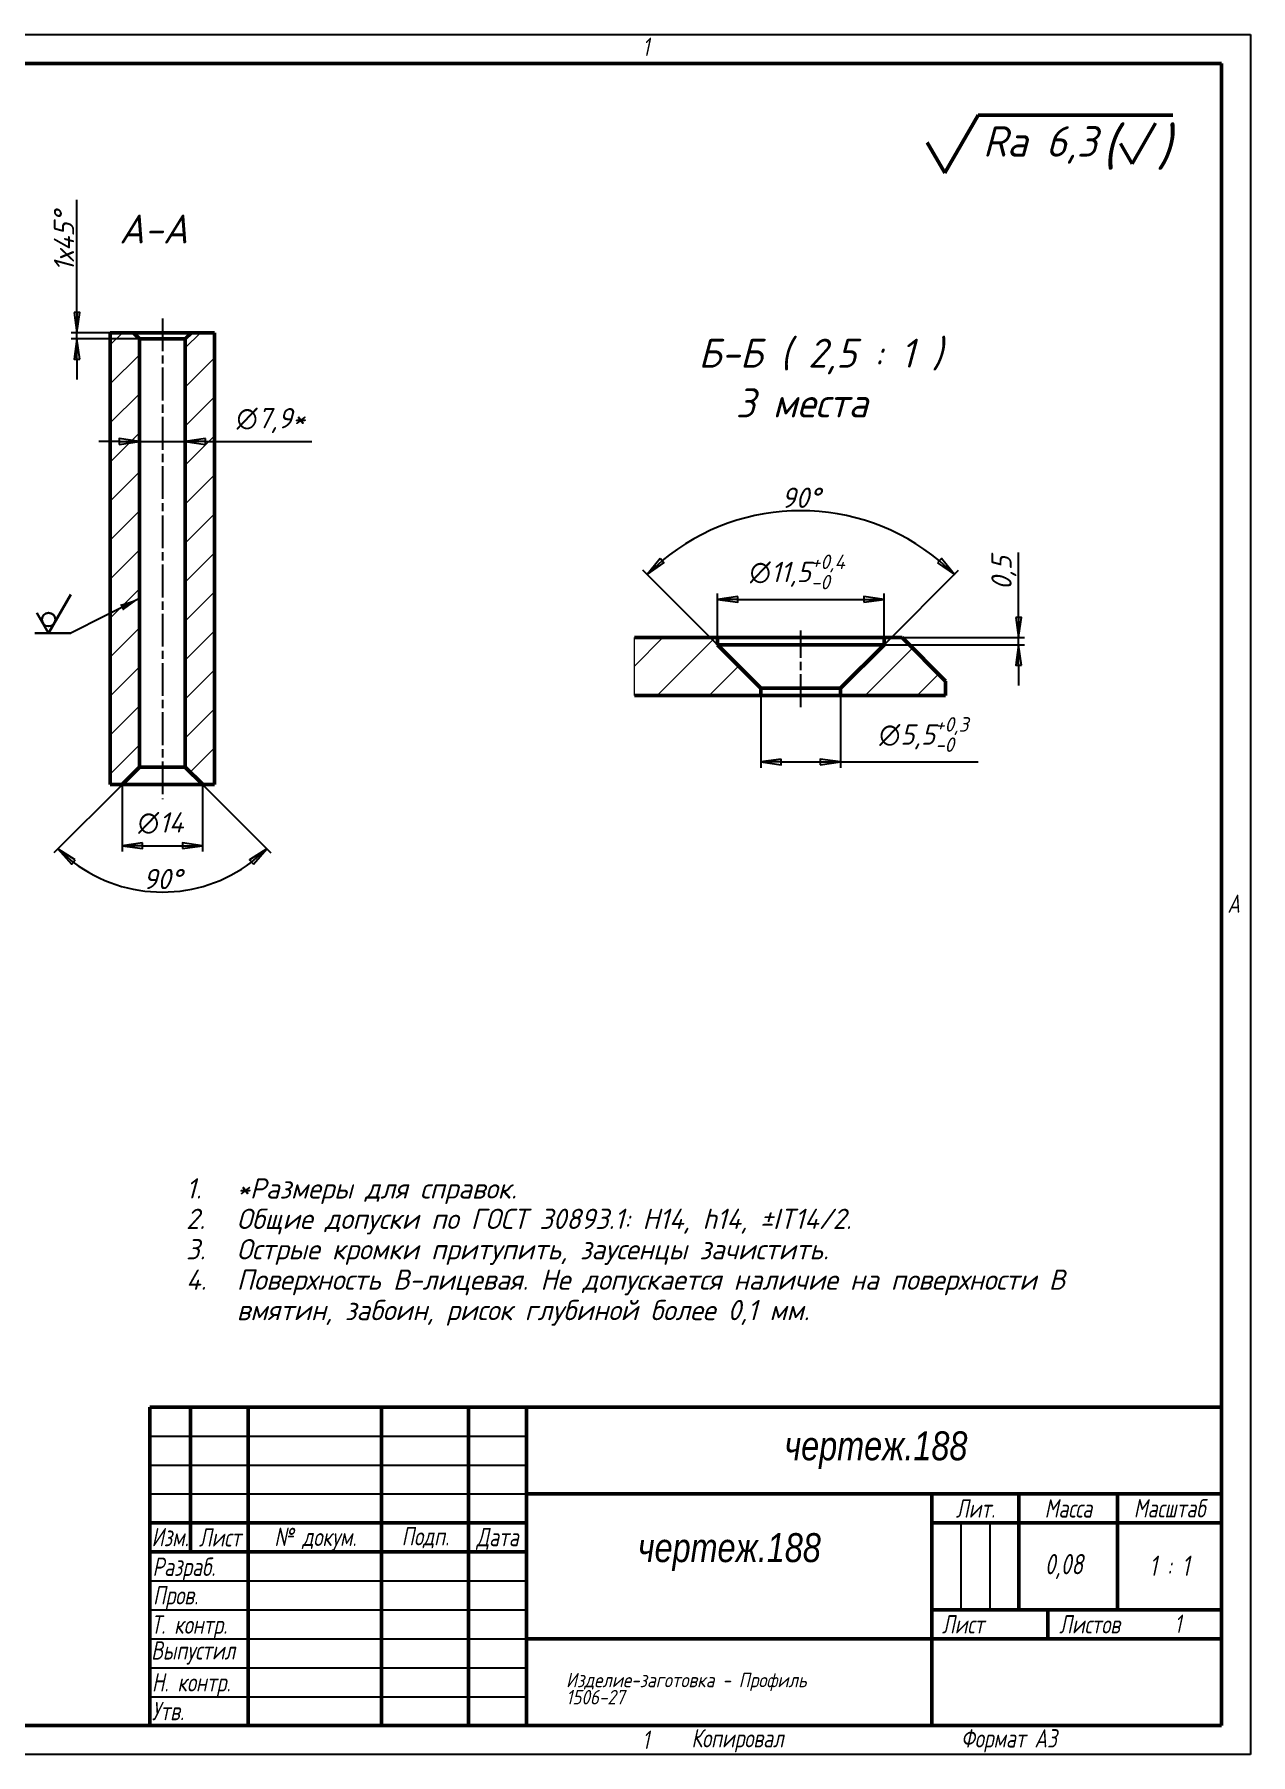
# Model space of a CAD drawing. Header units: millimetres. Extents: x 0 to 420, y 0 to 297.
# Drawn here: x 210.1 to 420, y 0 to 297 of the extents above; entities that cross this region are included whole.
import ezdxf
from ezdxf.enums import TextEntityAlignment as Align

# ---------------------------------------------------------------- set-up
doc = ezdxf.new("R2010")
doc.units = ezdxf.units.MM
doc.linetypes.add('LT_04', pattern=[0.7087, 0.4724, -0.0591, 0.1181, -0.0591])
for name, color, linetype, lineweight in [('Layer_01', 7, 'Continuous', 35), ('Layer_02', 7, 'Continuous', 50), ('Layer_03', 7, 'Continuous', 50), ('Layer_04', 7, 'Continuous', 50), ('Layer_07', 7, 'Continuous', 25), ('Layer_08', 7, 'Continuous', 25), ('Layer_09', 7, 'Continuous', 25), ('Layer_10', 7, 'Continuous', 18), ('Layer_11', 7, 'Continuous', 50)]:
    doc.layers.add(name, color=color, linetype=linetype, lineweight=lineweight)
doc.styles.add('Style_02', font='ariali.ttf', dxfattribs={"width": 0.8})
doc.styles.add('Style_03', font='GOST Common Italic.ttf')
doc.styles.add('Style_05', font='GOST Common Italic.ttf')
doc.styles.add('Style_06', font='GOST Common Italic.ttf', dxfattribs={"width": 0.8})
doc.styles.add('Style_09', font='GOST Common Italic.ttf', dxfattribs={"width": 0.9})
doc.styles.add('Style_10', font='GOST Common Italic.ttf', dxfattribs={"width": 0.9})
doc.styles.add('Style_11', font='GOST Common Italic.ttf', dxfattribs={"width": 0.8})
doc.styles.add('Style_12', font='GOST Common Italic.ttf', dxfattribs={"width": 0.7})
doc.styles.add('Style_13', font='GOST Common Italic.ttf', dxfattribs={"width": 0.7})
doc.dimstyles.new('DimStyle_03', dxfattribs={"dimtxt": 3.5, "dimasz": 3.5, "dimexe": 1, "dimexo": 0, "dimgap": 0.5, "dimtad": 1, "dimrnd": 1e-08, "dimtxsty": 'Style_03', "dimblk": 'Filled-1', "dimcen": 2.5, "dimdle": 15, "dimclrd": 256, "dimclre": 256, "dimclrt": 256, "dimazin": 2, "dimtfac": 0.714286, "dimtdec": 3, "dimtmove": 0, "dimatfit": 3, "dimlwd": -1, "dimlwe": 25})
doc.dimstyles.new('DimStyle_06', dxfattribs={"dimtxt": 3.5, "dimasz": 3.5, "dimexe": 1, "dimexo": 0, "dimgap": 0.5, "dimtad": 1, "dimrnd": 1e-08, "dimtxsty": 'Style_03', "dimblk": 'Filled-1', "dimcen": 2.5, "dimdle": 15, "dimclrd": 256, "dimclre": 256, "dimclrt": 256, "dimazin": 2, "dimtfac": 0.714286, "dimtdec": 3, "dimtmove": 0, "dimatfit": 3, "dimlwd": 25, "dimlwe": 25})

# ---------------------------------------------------------------- blocks, each defined once
blk = doc.blocks.new('Block_17')
at = {"layer": 'Layer_04', "lineweight": 25}
for p, q in [((0, 297), (420, 297)), ((420, 297), (420, 0)), ((420, 0), (0, 0))]:
    blk.add_line(p, q, dxfattribs=at)
at = {"layer": 'Layer_04'}
for p, q in [((415, 292), (20, 292)), ((415, 5), (415, 292)), ((20, 5), (415, 5))]:
    blk.add_line(p, q, dxfattribs=at)
at = {"layer": 'Layer_04', "char_height": 3.17, "attachment_point": 1, "style": 'Style_02'}
for s, insert, width in [('\\fGOST Common|b0|i1;\\H3.1700;1', (315.02, 296.44), 5.2327), ('\\fGOST Common|b0|i1;\\H3.1700;A', (416, 148.5), 5.0704), ('\\fGOST Common|b0|i1;\\H3.1700;1', (315, 4.14), 6.6287), ('\\fGOST Common|b0|i1;\\H3.1700;Формат А3', (370, 4.39), 25.2103)]:
    blk.add_mtext(s, dxfattribs=dict(at, insert=insert, width=width))
blk = doc.blocks.new('Block_18')
at = {"layer": 'Layer_03'}
for p, q in [((0, 55), (185, 55)), ((0, 0), (0, 55)), ((0, 0), (0, 55)), ((7, 55), (7, 30)), ((17, 55), (17, 0)), ((40, 55), (40, 0)), ((55, 55), (55, 0)), ((65, 55), (65, 0)), ((185, 0), (185, 55)), ((65, 40), (185, 40)), ((135, 40), (135, 0)), ((150, 40), (150, 20)), ((167, 40), (167, 20)), ((0, 35), (65, 35)), ((135, 35), (185, 35)), ((0, 30), (65, 30)), ((135, 20), (185, 20)), ((155, 20), (155, 15)), ((65, 15), (185, 15)), ((185, 0), (0, 0))]:
    blk.add_line(p, q, dxfattribs=at)
at = {"layer": 'Layer_03', "linetype": 'Continuous', "lineweight": 25}
for p, q in [((0, 50), (65, 50)), ((0, 45), (65, 45)), ((0, 40), (65, 40)), ((140, 35), (140, 20)), ((145, 35), (145, 20)), ((0, 25), (65, 25)), ((0, 20), (65, 20)), ((0, 15), (65, 15)), ((0, 10), (65, 10)), ((0, 5), (65, 5))]:
    blk.add_line(p, q, dxfattribs=at)
at = {"layer": 'Layer_03', "style": 'Style_02'}
for s, insert, char_height, width, attachment_point in [('чертеж.188', (125.33, 47.56), 5, 119.843, 5), ('\\fGOST Common|b0|i1;\\H3.1700;Лит.', (142.52, 37.49), 3.17, 14.9766, 5), ('\\fGOST Common|b0|i1;\\H3.1700;Масса', (158.55, 37.51), 3.17, 16.9878, 5), ('\\fGOST Common|b0|i1;\\H3.1700;Масштаб', (176.02, 37.53), 3.17, 17.8316, 5), ('\\fGOST Common|b0|i1;\\H3.1700;Изм.', (3.5, 32.56), 3.17, 6.9635, 5), ('\\fGOST Common|b0|i1;\\H3.1700;Лист', (12.1, 32.5), 3.17, 10.0029, 5), ('\\A0;\\fGOST Common|b0|i1;\\H3.1700;№ докум.', (28.58, 32.16), 3.17, 22.9069, 5), ('\\fGOST Common|b0|i1;\\H3.1700;Подп.', (47.56, 32.45), 3.17, 14.879, 5), ('\\fGOST Common|b0|i1;\\H3.1700;Дата', (60.02, 32.24), 3.17, 9.9614, 5), ('чертеж.188', (100.03, 29.98), 5, 69.6093, 5), ('\\fGOST Common|b0|i1;\\H3.1700;Разраб.', (0.47, 27), 3.17, 16.9971, 4), ('\\fGOST Common|b0|i1;\\H3.1700;Пров.', (0.56, 22.08), 3.17, 17.0192, 4), ('\\A0;\\fGOST Common|b0|i1;\\H3.1700;Т. контр.', (0.23, 17.01), 3.17, 16.9554, 4), ('\\fGOST Common|b0|i1;\\H3.1700;Лист', (140.37, 17.5), 3.17, 10.5071, 5), ('\\fGOST Common|b0|i1;\\H3.1700;Листов', (162.21, 17.5), 3.17, 14.3668, 5), ('\\fGOST Common|b0|i1;\\H3.1700;1 ', (177.46, 17.58), 3.17, 14.9653, 5), ('\\A1;', (150.6, 17.54), 3.17, 8.8313, 5), ('\\fGOST Common|b0|i1;\\H3.1700;Н. контр.', (0.36, 7.05), 3.17, 16.9999, 4), ('\\fGOST Common|b0|i1;\\H3.1700;Утв.', (0.34, 2.52), 3.17, 17.0083, 4), ('\\fGOST Common|b0|i1;\\H3.1700;Копировал', (93.48, -0.59), 3.17, 19.7871, 1)]:
    blk.add_mtext(s, dxfattribs=dict(at, insert=insert, char_height=char_height, width=width, attachment_point=attachment_point))
at = {"layer": 'Layer_03'}
for tag, height, style, width, p in [('Rev1_001', 2.9, 'Style_13', 0.7, (3.51, 52.52)), ('Sheet1_001', 2.9, 'Style_13', 0.7, (12.03, 52.52)), ('Docum1_001', 2.9, 'Style_13', 0.7, (28.54, 52.48)), ('Rev2_001', 2.9, 'Style_13', 0.7, (3.5, 47.52)), ('Sheet2_001', 2.9, 'Style_13', 0.7, (12.01, 47.5)), ('Docum2_001', 2.9, 'Style_13', 0.7, (28.53, 47.5)), ('Rev3_001', 2.9, 'Style_13', 0.7, (3.5, 42.5)), ('Sheet3_001', 2.9, 'Style_13', 0.7, (12.01, 42.51)), ('Docum3_001', 2.9, 'Style_13', 0.7, (28.51, 42.48)), ('Rev4_001', 2.9, 'Style_13', 0.7, (3.51, 37.5)), ('Sheet4_001', 2.9, 'Style_13', 0.7, (12, 37.53)), ('Docum4_001', 2.9, 'Style_13', 0.7, (28.51, 37.52)), ('Litera_001', 3.5, 'Style_11', 0.8, (137.52, 27.25)), ('Litera_2_001', 3.5, 'Style_11', 0.8, (142.51, 27.22)), ('Litera_3_001', 3.5, 'Style_11', 0.8, (147.52, 27.21)), ('Mass_001', 3.5, 'Style_11', 0.8, (155.18, 26.48)), ('Scale_001', 3.5, 'Style_11', 0.8, (174.97, 25.86)), ('Document_type_001', 3.17, 'Style_06', 0.8, (100.08, 17.56)), ('Material_Class_002', 2.5, 'Style_09', 0.9, (79.84, 7)), ('Material_Class_001', 2.5, 'Style_09', 0.9, (79.84, 7))]:
    blk.add_attdef(tag, text='', height=height, dxfattribs=dict(at, style=style, width=width)).set_placement(p, align=Align.MIDDLE_CENTER)
for tag, height, style, width, p in [('Sign1_001', 2.9, 'Style_13', 0.7, (40.01, 52.51)), ('Date1_001', 2.5, 'Style_12', 0.7, (55.01, 52.51)), ('Sign2_001', 2.9, 'Style_13', 0.7, (40.01, 47.5)), ('Date2_001', 2.5, 'Style_12', 0.7, (55.01, 47.49)), ('Sign3_001', 2.9, 'Style_13', 0.7, (40.01, 42.51)), ('Date3_001', 2.5, 'Style_12', 0.7, (55.02, 42.52)), ('Sign4_001', 2.9, 'Style_13', 0.7, (40.01, 37.51)), ('Date4_001', 2.5, 'Style_12', 0.7, (55.02, 37.51)), ('AUTHOR_001', 3.17, 'Style_06', 0.8, (15.59, 26.85)), ('Designed_Sign._001', 2.9, 'Style_13', 0.7, (40.05, 27.51)), ('CREATION_DATE_001', 2.5, 'Style_12', 0.7, (55.01, 27.51)), ('Checked_Sign._001', 2.9, 'Style_13', 0.7, (40.05, 22.52)), ('CHECKED_DATE_001', 2.5, 'Style_12', 0.7, (55.02, 22.51)), ('Engineer_Sign._001', 2.9, 'Style_13', 0.7, (40.05, 17.51)), ('Engineer_Date_001', 2.5, 'Style_12', 0.7, (55.01, 17.5)), ('Authority_Title_001', 3.17, 'Style_06', 0.8, (0.52, 12.51)), ('Authority_Sign._001', 2.9, 'Style_13', 0.7, (40.01, 12.5)), ('Authority_Date_001', 2.5, 'Style_12', 0.7, (55.01, 12.51)), ('Eng._Approved_By_Sign._001', 2.9, 'Style_13', 0.7, (40.05, 7.52)), ('ENG_APPROVAL_DATE_001', 2.5, 'Style_12', 0.7, (55.02, 7.51)), ('Mfg._Approved_By_Sign._001', 2.9, 'Style_13', 0.7, (40.05, 2.51)), ('MFG_APPROVED_DATE_001', 2.5, 'Style_12', 0.7, (55.01, 2.5))]:
    blk.add_attdef(tag, text='', height=height, dxfattribs=dict(at, style=style, width=width)).set_placement(p, align=Align.MIDDLE_LEFT)
at = {"layer": 'Layer_03', "style": 'Style_10', "width": 0.9}
blk.add_attdef('Material_Name_001', text='', height=3.5, dxfattribs=at).set_placement((108.43, 8.5), align=Align.BOTTOM_CENTER)
blk.add_attdef('Material_GOST_001', text='', height=3.5, dxfattribs=at).set_placement((108.43, 6.5), align=Align.TOP_CENTER)
blk = doc.blocks.new('Filled-1')
at = {"color": 0}
for p, q in [((0, 0), (-1, 0.143)), ((-1, 0.143), (-1, -0.143)), ((-1, 0), (0, 0)), ((-1, -0.143), (0, 0))]:
    blk.add_line(p, q, dxfattribs=at)
at = {"color": 0, "flags": 128}
blk.add_lwpolyline([(-1, -0.143), (0, 0), (-1, 0.143), (-1, -0.143)], dxfattribs=at)
at = {"color": 0}
blk.add_solid([(-1, -0.143), (0, 0), (-1, 0.143), (-1, -0.143)], dxfattribs=at)
blk = doc.blocks.new('*D30')
at = {"layer": 'Defpoints', "color": 0, "linetype": 'Continuous'}
for p in [(236.12, 226.72), (228.22, 207.28), (236.12, 207.28)]:
    blk.add_point(p, dxfattribs=at)
at = {"layer": 'Layer_09', "linetype": 'Continuous', "lineweight": 25}
for p, q in [((224.72, 226.72), (221.22, 226.72)), ((228.22, 226.72), (236.12, 226.72)), ((239.62, 226.72), (257.99, 226.72))]:
    blk.add_line(p, q, dxfattribs=at)
at = {"layer": 'Layer_09', "linetype": 'Continuous', "lineweight": 25, "xscale": 3.5, "yscale": 3.5, "zscale": 3.5}
blk.add_blockref('Filled-1', (228.22, 226.72), dxfattribs=at)
at = {"layer": 'Layer_09', "linetype": 'Continuous', "lineweight": 25, "xscale": 3.5, "yscale": 3.5, "zscale": 3.5, "rotation": 180}
blk.add_blockref('Filled-1', (236.12, 226.72), dxfattribs=at)
at = {"layer": 'Layer_09', "linetype": 'Continuous', "lineweight": 25, "insert": (244.99, 232.49), "char_height": 3.5, "attachment_point": 1, "style": 'Style_03'}
blk.add_mtext('\\A1;\\fAIGDT|b0|i0;n\\fGOST Common|b0|i1;7,9*', dxfattribs=at)
blk = doc.blocks.new('Block_10')
at = {"layer": 'Layer_11', "lineweight": 50}
for p, q in [((-9.099, -3.6), (-8.002, -1.7)), ((-8.002, -1.7), (-1.6, -1.7)), ((-2.939, -3.3), (-2.169, -1.967)), ((-9.676, -2.6), (-9.099, -3.6)), ((-3.324, -2.633), (-2.939, -3.3))]:
    blk.add_line(p, q, dxfattribs=at)
at = {"layer": 'Layer_07', "attachment_point": 7, "style": 'Style_03'}
for s, insert, char_height in [('\\A1;\\fGOST Common|b0|i1;\\H1.0000;Ra 6,3', (-7.848, -3.3), 1), ('\\A1;\\fGOST Common|b0|i1;\\H1.3000;(', (-3.939, -3.5), 1.3), ('\\A1;\\fGOST Common|b0|i1;\\H1.3000;)', (-2.139, -3.5), 1.3)]:
    blk.add_mtext(s, dxfattribs=dict(at, insert=insert, char_height=char_height))
blk = doc.blocks.new('Block_11')
at = {"layer": 'Layer_11', "lineweight": 30}
for p, q in [((-1.097, 0), (0, 1.9)), ((-1.674, 1), (-1.097, 0)), ((-1.774, 0), (0, 0))]:
    blk.add_line(p, q, dxfattribs=at)
blk.add_circle((-1.097, 0.667), 0.333, dxfattribs=at)
blk = doc.blocks.new('*D35')
at = {"layer": 'Defpoints', "color": 0, "linetype": 'Continuous'}
for p in [(356.73, 199.45), (327.98, 192.85), (356.73, 192.85)]:
    blk.add_point(p, dxfattribs=at)
at = {"layer": 'Layer_09', "linetype": 'Continuous', "lineweight": 25}
for p, q in [((327.98, 192.85), (327.98, 200.45)), ((331.48, 199.45), (353.23, 199.45)), ((356.73, 192.85), (356.73, 200.45))]:
    blk.add_line(p, q, dxfattribs=at)
at = {"layer": 'Layer_09', "linetype": 'Continuous', "lineweight": 25, "xscale": 3.5, "yscale": 3.5, "zscale": 3.5, "rotation": 180}
blk.add_blockref('Filled-1', (327.98, 199.45), dxfattribs=at)
at = {"layer": 'Layer_09', "linetype": 'Continuous', "lineweight": 25, "xscale": 3.5, "yscale": 3.5, "zscale": 3.5}
blk.add_blockref('Filled-1', (356.73, 199.45), dxfattribs=at)
at = {"layer": 'Layer_09', "linetype": 'Continuous', "lineweight": 25, "insert": (333.57, 207.19), "char_height": 3.5, "attachment_point": 1, "style": 'Style_03'}
blk.add_mtext('\\A1;\\fAIGDT|b0|i0;n\\fGOST Common|b0|i1;11,5{\\H2.5;\\S+0,4^ -0;}', dxfattribs=at)
blk = doc.blocks.new('*D36')
at = {"layer": 'Defpoints', "color": 0, "linetype": 'Continuous'}
for p in [(356.73, 192.85), (356.73, 191.6), (379.96, 192.85)]:
    blk.add_point(p, dxfattribs=at)
at = {"layer": 'Layer_09', "linetype": 'Continuous', "lineweight": 25}
for p, q in [((379.96, 196.35), (379.96, 207.56)), ((356.73, 192.85), (380.96, 192.85)), ((356.73, 191.6), (380.96, 191.6)), ((379.96, 191.6), (379.96, 192.85)), ((379.96, 188.1), (379.96, 184.6))]:
    blk.add_line(p, q, dxfattribs=at)
at = {"layer": 'Layer_09', "linetype": 'Continuous', "lineweight": 25, "xscale": 3.5, "yscale": 3.5, "zscale": 3.5}
for p, rotation in [((379.96, 192.85), 270), ((379.96, 191.6), 90)]:
    blk.add_blockref('Filled-1', p, dxfattribs=dict(at, rotation=rotation))
at = {"layer": 'Layer_09', "linetype": 'Continuous', "lineweight": 25, "insert": (375.26, 201.07), "char_height": 3.5, "attachment_point": 1, "rotation": 90, "style": 'Style_03'}
blk.add_mtext('\\A1;0,5', dxfattribs=at)
blk = doc.blocks.new('*D37')
at = {"layer": 'Defpoints', "color": 0, "linetype": 'Continuous'}
for p in [(352.06, 213.47), (356.73, 191.6), (335.48, 184.1), (342.35, 177.23)]:
    blk.add_point(p, dxfattribs=at)
at = {"layer": 'Layer_09', "linetype": 'Continuous', "lineweight": 25}
for p, q in [((335.48, 184.1), (315.11, 204.47)), ((356.73, 191.6), (369.59, 204.47))]:
    blk.add_line(p, q, dxfattribs=at)
blk.add_arc((342.35, 177.23), 37.53, 50.3459, 129.6541, dxfattribs=at)
at = {"layer": 'Layer_09', "linetype": 'Continuous', "lineweight": 25, "xscale": 3.5, "yscale": 3.5, "zscale": 3.5}
for p, rotation in [((315.82, 203.76), 222.3270271121074), ((368.88, 203.76), 317.6729728878926)]:
    blk.add_blockref('Filled-1', p, dxfattribs=dict(at, rotation=rotation))
at = {"layer": 'Layer_09', "linetype": 'Continuous', "lineweight": 25, "insert": (339.01, 218.75), "char_height": 3.5, "attachment_point": 1, "style": 'Style_03'}
blk.add_mtext('\\A1;90°', dxfattribs=at)
blk = doc.blocks.new('*D38')
at = {"layer": 'Defpoints', "color": 0, "linetype": 'Continuous'}
for p in [(335.48, 182.85), (349.23, 182.85), (349.23, 171.39)]:
    blk.add_point(p, dxfattribs=at)
at = {"layer": 'Layer_09', "linetype": 'Continuous', "lineweight": 25}
for p, q in [((335.48, 182.85), (335.48, 170.39)), ((349.23, 182.85), (349.23, 170.39)), ((338.98, 171.39), (345.73, 171.39)), ((349.23, 171.39), (372.98, 171.39))]:
    blk.add_line(p, q, dxfattribs=at)
at = {"layer": 'Layer_09', "linetype": 'Continuous', "lineweight": 25, "xscale": 3.5, "yscale": 3.5, "zscale": 3.5, "rotation": 180}
blk.add_blockref('Filled-1', (335.48, 171.39), dxfattribs=at)
at = {"layer": 'Layer_09', "linetype": 'Continuous', "lineweight": 25, "xscale": 3.5, "yscale": 3.5, "zscale": 3.5}
blk.add_blockref('Filled-1', (349.23, 171.39), dxfattribs=at)
at = {"layer": 'Layer_09', "linetype": 'Continuous', "lineweight": 25, "insert": (355.92, 179.12), "char_height": 3.5, "attachment_point": 1, "style": 'Style_03'}
blk.add_mtext('\\A1;\\fAIGDT|b0|i0;n\\fGOST Common|b0|i1;5,5{\\H2.5;\\S+0,3^ -0;}', dxfattribs=at)
blk = doc.blocks.new('*D39')
at = {"layer": 'Defpoints', "color": 0, "linetype": 'Continuous'}
for p in [(232.17, 174.41), (236.12, 170.46), (225.22, 167.46), (225.57, 149.79)]:
    blk.add_point(p, dxfattribs=at)
at = {"layer": 'Layer_09', "linetype": 'Continuous', "lineweight": 25}
for p, q in [((236.12, 170.46), (250.91, 155.68)), ((225.22, 167.46), (213.44, 155.68))]:
    blk.add_line(p, q, dxfattribs=at)
blk.add_arc((232.17, 174.41), 25.49, 232.8724, 307.1276, dxfattribs=at)
at = {"layer": 'Layer_09', "linetype": 'Continuous', "lineweight": 25, "xscale": 3.5, "yscale": 3.5, "zscale": 3.5}
for p, rotation in [((214.15, 156.39), 138.9362031225844), ((250.2, 156.39), 41.0637968774156)]:
    blk.add_blockref('Filled-1', p, dxfattribs=dict(at, rotation=rotation))
at = {"layer": 'Layer_09', "linetype": 'Continuous', "lineweight": 25, "insert": (228.83, 152.92), "char_height": 3.5, "attachment_point": 1, "style": 'Style_03'}
blk.add_mtext('\\A1;90°', dxfattribs=at)
blk = doc.blocks.new('*D40')
at = {"layer": 'Defpoints', "color": 0, "linetype": 'Continuous'}
for p in [(225.22, 167.46), (239.12, 167.46), (239.12, 156.92)]:
    blk.add_point(p, dxfattribs=at)
at = {"layer": 'Layer_09', "linetype": 'Continuous', "lineweight": 25}
for p, q in [((225.22, 167.46), (225.22, 155.92)), ((239.12, 167.46), (239.12, 155.92)), ((228.72, 156.92), (235.62, 156.92))]:
    blk.add_line(p, q, dxfattribs=at)
at = {"layer": 'Layer_09', "linetype": 'Continuous', "lineweight": 25, "xscale": 3.5, "yscale": 3.5, "zscale": 3.5, "rotation": 180}
blk.add_blockref('Filled-1', (225.22, 156.92), dxfattribs=at)
at = {"layer": 'Layer_09', "linetype": 'Continuous', "lineweight": 25, "xscale": 3.5, "yscale": 3.5, "zscale": 3.5}
blk.add_blockref('Filled-1', (239.12, 156.92), dxfattribs=at)
at = {"layer": 'Layer_09', "linetype": 'Continuous', "lineweight": 25, "insert": (227.99, 162.69), "char_height": 3.5, "attachment_point": 1, "style": 'Style_03'}
blk.add_mtext('\\A1;\\fAIGDT|b0|i0;n\\fGOST Common|b0|i1;14', dxfattribs=at)
blk = doc.blocks.new('*D41')
at = {"layer": 'Defpoints', "color": 0, "linetype": 'Continuous'}
for p in [(217.43, 245.46), (227.17, 245.46), (228.22, 244.41)]:
    blk.add_point(p, dxfattribs=at)
at = {"layer": 'Layer_09', "linetype": 'Continuous', "lineweight": 25}
for p, q in [((217.43, 248.96), (217.43, 268.41)), ((227.17, 245.46), (216.43, 245.46)), ((228.22, 244.41), (216.43, 244.41)), ((217.43, 244.41), (217.43, 245.46)), ((217.43, 240.91), (217.43, 237.41))]:
    blk.add_line(p, q, dxfattribs=at)
at = {"layer": 'Layer_09', "linetype": 'Continuous', "lineweight": 25, "xscale": 3.5, "yscale": 3.5, "zscale": 3.5}
for p, rotation in [((217.43, 245.46), 270), ((217.43, 244.41), 90)]:
    blk.add_blockref('Filled-1', p, dxfattribs=dict(at, rotation=rotation))
at = {"layer": 'Layer_09', "linetype": 'Continuous', "lineweight": 25, "insert": (213.43, 256.04), "char_height": 3.5, "attachment_point": 1, "rotation": 90, "style": 'Style_03'}
blk.add_mtext('\\A1;\\fGOST Common|b0|i1;1х45°', dxfattribs=at)

msp = doc.modelspace()

# ---------------------------------------------------------------- hatches: boundary and pattern name
at = {"layer": 'Layer_10'}
h = msp.add_hatch(dxfattribs=at)
h.set_pattern_fill('ANSI31', color=256, scale=38.1, style=0)
h.set_pattern_definition([(45, (0, 0), (-3.367596, 3.367596), [])])
h.paths.add_polyline_path([(225.222, 167.464), (228.222, 170.464), (228.222, 244.414), (227.172, 245.464), (223.172, 245.464), (223.172, 167.464)])
h.paths.add_polyline_path([(236.122, 170.464), (239.122, 167.464), (241.172, 167.464), (241.172, 245.464), (237.172, 245.464), (236.122, 244.414)])
h = msp.add_hatch(dxfattribs=at)
h.set_pattern_fill('ANSI31', color=256, scale=50.8, style=0)
h.set_pattern_definition([(45, (0, 0), (-4.49013, 4.49013), [])])
h.paths.add_polyline_path([(313.634, 182.851), (313.634, 192.851), (327.976, 192.851), (327.976, 191.601), (335.476, 184.101), (335.476, 182.851)])
h.paths.add_polyline_path([(359.851, 192.851), (356.726, 192.851), (356.726, 191.601), (349.226, 184.101), (349.226, 182.851), (367.351, 182.851), (367.351, 185.351)])

# ---------------------------------------------------------------- linework, layer by layer
at = {"layer": 'Layer_01', "lineweight": 18}
msp.add_line((313.634, 182.851), (313.634, 192.851), dxfattribs=at)
at = {"layer": 'Layer_02'}
for p, q in [((227.172, 245.464), (223.172, 245.464)), ((223.172, 245.464), (223.172, 167.464)), ((228.222, 244.414), (227.172, 245.464)), ((227.172, 245.464), (237.172, 245.464)), ((228.222, 170.464), (228.222, 244.414)), ((236.122, 244.414), (228.222, 244.414)), ((237.172, 245.464), (236.122, 244.414)), ((236.122, 244.414), (236.122, 170.464)), ((241.172, 245.464), (237.172, 245.464)), ((241.172, 167.464), (241.172, 245.464)), ((327.976, 192.851), (313.634, 192.851)), ((327.976, 191.601), (327.976, 192.851)), ((327.976, 192.851), (356.726, 192.851)), ((335.476, 184.101), (327.976, 191.601)), ((356.726, 191.601), (327.976, 191.601)), ((356.726, 191.601), (349.226, 184.101)), ((359.851, 192.851), (356.726, 192.851)), ((356.726, 192.851), (356.726, 191.601)), ((367.351, 185.351), (359.851, 192.851)), ((367.351, 182.851), (367.351, 185.351)), ((313.634, 182.851), (335.476, 182.851)), ((335.476, 182.851), (335.476, 184.101)), ((349.226, 184.101), (335.476, 184.101)), ((349.226, 182.851), (335.476, 182.851)), ((349.226, 184.101), (349.226, 182.851)), ((349.226, 182.851), (367.351, 182.851)), ((225.222, 167.464), (228.222, 170.464)), ((236.122, 170.464), (228.222, 170.464)), ((236.122, 170.464), (239.122, 167.464)), ((223.172, 167.464), (225.222, 167.464)), ((225.222, 167.464), (239.122, 167.464)), ((239.122, 167.464), (241.172, 167.464))]:
    msp.add_line(p, q, dxfattribs=at)
at = {"layer": 'Layer_08', "linetype": 'LT_04', "ltscale": 11.993792}
for p, q in [((232.172, 247.964), (232.172, 164.964)), ((342.351, 180.869), (342.351, 194.101))]:
    msp.add_line(p, q, dxfattribs=at)

# ---------------------------------------------------------------- block references
msp.add_blockref('Block_17', (0, 0))
for name, p, xscale, yscale, zscale in [('Block_10', (415, 292), 5.249999910593033, 5.249999910593033, 5.249999910593033), ('Block_11', (216.369, 193.632), 3.499999940395355, 3.499999940395355, 3.499999940395355)]:
    msp.add_blockref(name, p, dxfattribs=dict(xscale=xscale, yscale=yscale, zscale=zscale))
ref = msp.add_blockref('Block_18', (230, 5))
ref.add_attrib('Authority_Title_001', 'Выпустил', (230.23, 16.405), dxfattribs={"layer": 'Layer_03', "height": 3.17, "style": 'Style_06', "width": 0.8})
ref.add_attrib('Material_Class_001', 'Изделие-заготовка - Профиль', (301.838, 11.625), dxfattribs={"layer": 'Layer_03', "height": 2.5, "style": 'Style_09', "width": 0.9})
ref.add_attrib('Mass_001', '0,08', (384.492, 31.133), dxfattribs={"layer": 'Layer_03', "height": 3.5, "style": 'Style_11', "width": 0.8})
ref.add_attrib('Scale_001', '1 : 1', (402.518, 30.854), dxfattribs={"layer": 'Layer_03', "height": 3.5, "style": 'Style_11', "width": 0.8})
ref.add_attrib('Material_Class_002', '1506-27', (301.855, 8.667), dxfattribs={"layer": 'Layer_03', "height": 2.5, "style": 'Style_09', "width": 0.9})

# ---------------------------------------------------------------- texts
at = {"layer": 'Layer_07', "style": 'Style_03'}
for s, p in [('1. ', (236.25, 96)), ('*Размеры для справок.', (245, 96)), ('2. ', (236.25, 90.75)), ('Общие допуски по ГОСТ 30893.1: H14, h14, ±IT14/2.', (245, 90.75)), ('3. ', (236.25, 85.5)), ('Острые кромки притупить, заусенцы зачистить.', (245, 85.5)), ('4. ', (236.25, 80.25)), ('Поверхность В-лицевая. Не допускается наличие на поверхности В ', (245, 80.25)), ('вмятин, забоин, рисок глубиной более 0,1 мм.', (245, 75))]:
    msp.add_text(s, height=3.5, dxfattribs=at).set_placement(p)
at = {"layer": 'Layer_07', "char_height": 5, "attachment_point": 7, "style": 'Style_05'}
for s, insert in [('A-A ', (224.726, 260.889)), ('Б-Б ( 2,5 : 1 )', (324.703, 238.299)), ('3 места', (331.13, 230.871))]:
    msp.add_mtext(s, dxfattribs=dict(at, insert=insert))

# ---------------------------------------------------------------- dimensions: what is measured, and where the dimension line sits
at = {"layer": 'Layer_09', "linetype": 'Continuous', "lineweight": 25}
for base, p1, p2, angle, text, override, picture, middle in [((217.432, 245.464), (228.222, 244.414), (227.172, 245.464), 270, '\\fGOST Common|b0|i1;<>х45°', {"dimgap": 0.5, "dimdec": 0, "dimtol": 0, "dimlim": 0, "dimtp": 0, "dimtm": 0, "dimtdec": 0, "dimtofl": 1, "dimatfit": 1}, '*D41', (217.432, 261.978)), ((349.226, 171.388), (335.476, 182.851), (349.226, 182.851), 180, '\\fAIGDT|b0|i0;n\\fGOST Common|b0|i1;<>', {"dimgap": 0.5, "dimdec": 2, "dimlfac": 0.4, "dimtol": 1, "dimlim": 0, "dimtp": 0.3, "dimtm": 1e-09, "dimtdec": 3, "dimtofl": 0, "dimatfit": 2}, '*D38', (364.201, 171.388)), ((239.122, 156.919), (225.222, 167.464), (239.122, 167.464), 180, '\\fAIGDT|b0|i0;n\\fGOST Common|b0|i1;<>', {"dimgap": 0.5, "dimdec": 0, "dimtol": 0, "dimlim": 0, "dimtp": 0, "dimtm": 0, "dimtdec": 0, "dimtofl": 0, "dimatfit": 1}, '*D40', (232.172, 156.919))]:
    dim = msp.add_linear_dim(base=base, p1=p1, p2=p2, angle=angle, text=text, dimstyle='DimStyle_06', override=override, dxfattribs=at)
    dim.commit()
    dim.dimension.update_dxf_attribs({"geometry": picture, "text_midpoint": middle, "dimtype": 160})
for base, p1, p2, text, override, picture, middle in [((236.122, 226.724), (228.222, 207.28), (236.122, 207.28), '\\fAIGDT|b0|i0;n\\fGOST Common|b0|i1;<>*', {"dimgap": 0.5, "dimdec": 2, "dimse1": 1, "dimse2": 1, "dimtol": 0, "dimlim": 0, "dimtp": 0, "dimtm": 0, "dimtdec": 3, "dimtofl": 1, "dimatfit": 1}, '*D30', (251.239, 226.724)), ((356.726, 199.453), (327.976, 192.851), (356.726, 192.851), '\\fAIGDT|b0|i0;n\\fGOST Common|b0|i1;<>', {"dimgap": 0.5, "dimdec": 2, "dimlfac": 0.4, "dimtol": 1, "dimlim": 0, "dimtp": 0.4, "dimtm": 1e-09, "dimtdec": 3, "dimtofl": 0, "dimatfit": 1}, '*D35', (342.351, 199.453))]:
    dim = msp.add_linear_dim(base=base, p1=p1, p2=p2, text=text, dimstyle='DimStyle_06', override=override, dxfattribs=at)
    dim.commit()
    dim.dimension.update_dxf_attribs({"geometry": picture, "text_midpoint": middle, "dimtype": 160})
for base, center, p1, p2, picture, middle in [((352.063, 213.473), (342.351, 177.226), (356.726, 191.601), (335.476, 184.101), '*D37', (342.351, 214.752)), ((225.574, 149.789), (232.172, 174.414), (225.222, 167.464), (236.122, 170.464), '*D39', (232.172, 148.921))]:
    dim = msp.add_angular_dim_3p(base=base, center=center, p1=p1, p2=p2, dimstyle='DimStyle_06', override={"dimgap": 0.5, "dimadec": 2, "dimtol": 0, "dimlim": 0, "dimtp": 0, "dimtm": 0, "dimtdec": 2}, dxfattribs=at)
    dim.commit()
    dim.dimension.update_dxf_attribs({"geometry": picture, "text_midpoint": middle, "dimtype": 165})
dim = msp.add_linear_dim(base=(379.956, 192.851), p1=(356.726, 191.601), p2=(356.726, 192.851), angle=270, dimstyle='DimStyle_06', override={"dimgap": 0.5, "dimdec": 2, "dimlfac": 0.4, "dimtol": 0, "dimlim": 0, "dimtp": 0, "dimtm": 0, "dimtdec": 3, "dimtofl": 1, "dimatfit": 1}, dxfattribs=at)
dim.commit()
dim.dimension.update_dxf_attribs({"geometry": '*D36', "text_midpoint": (379.956, 204.066), "dimtype": 160})

# ---------------------------------------------------------------- leaders
at = {"layer": 'Layer_07'}
msp.add_leader([(228.222, 199.603), (216.369, 193.632)], dimstyle='DimStyle_03', override={"dimtad": 0}, dxfattribs=at)

doc.saveas('drawing.dxf')
